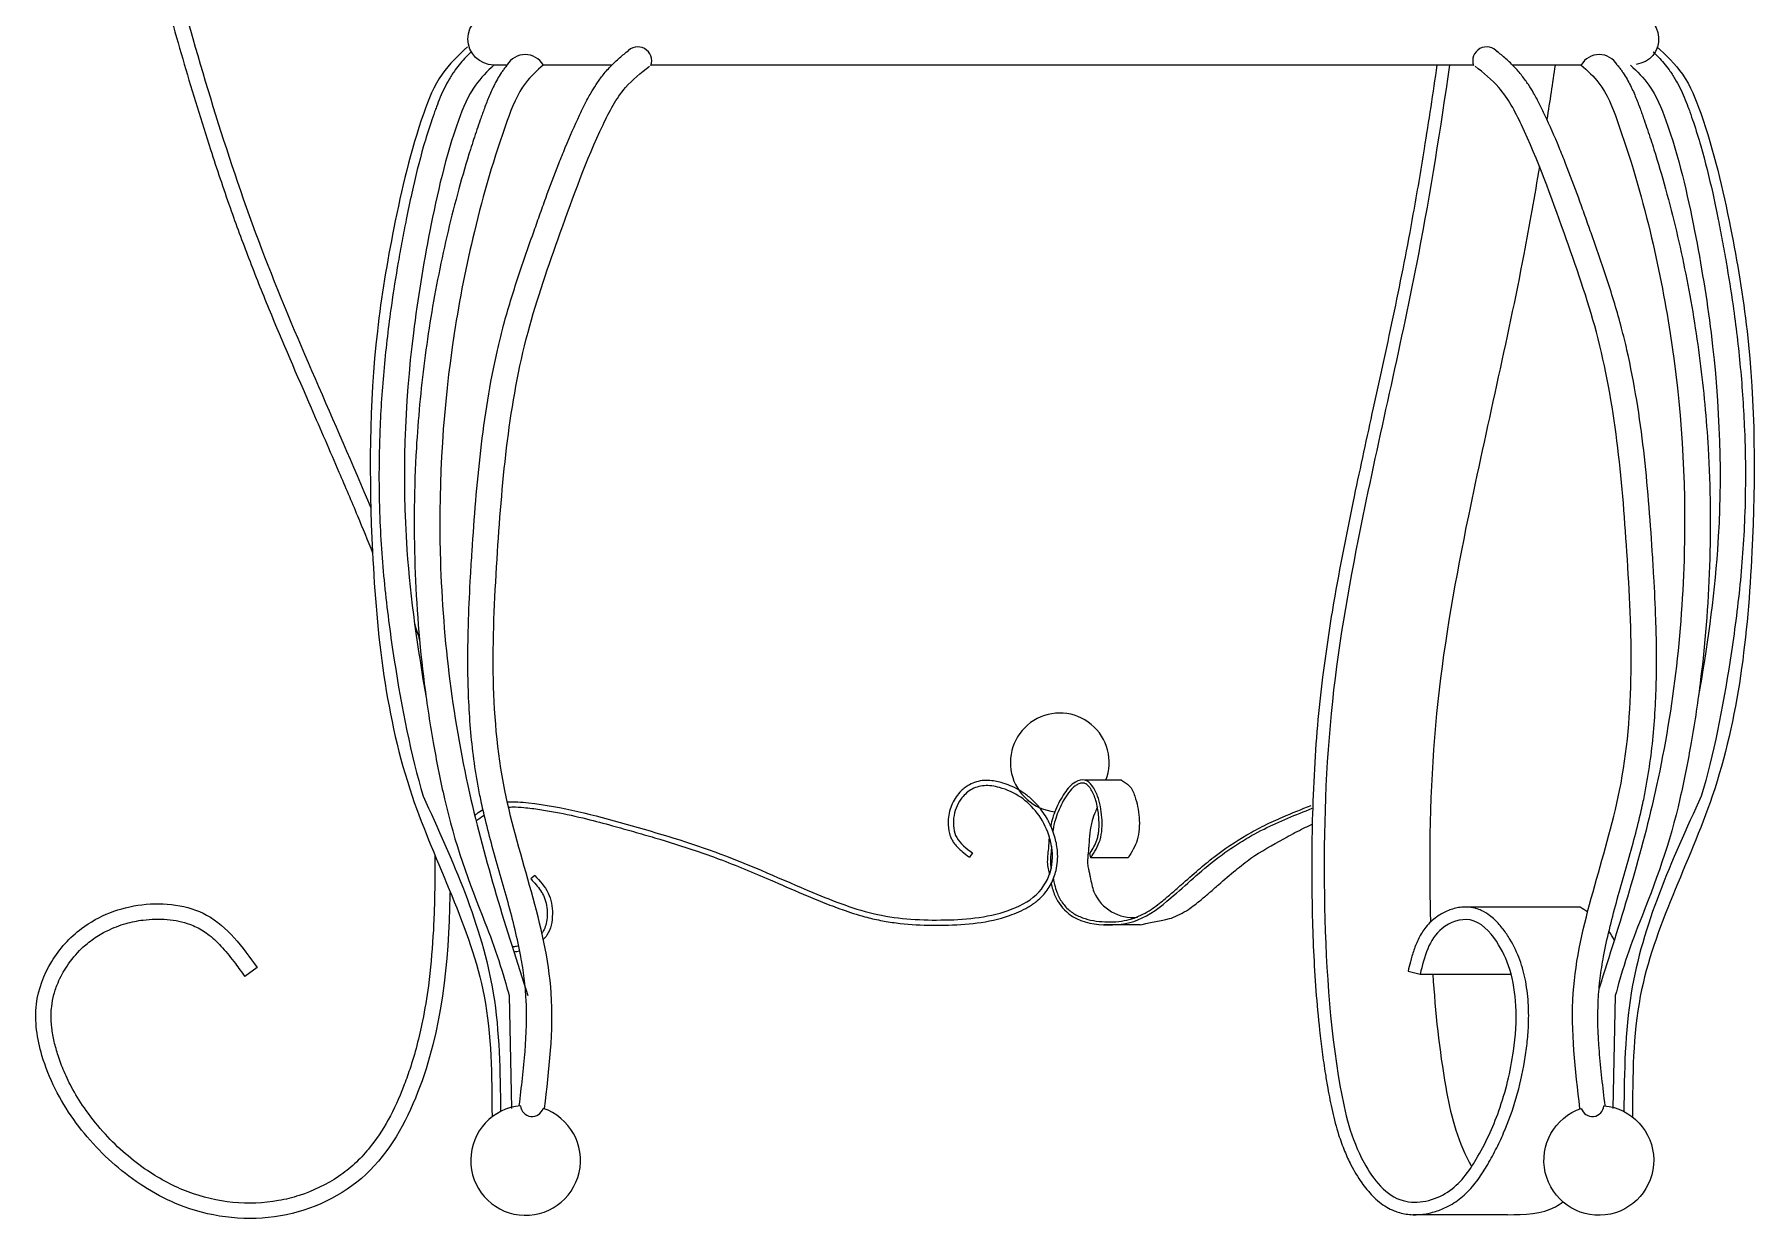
# Model space of a CAD drawing. Extents: x -42728 to 99010, y -18674 to 47645.
# Drawn here: x 85907 to 86471, y 32831 to 33220 of the extents above; entities that cross this region are included whole.
import ezdxf

# ---------------------------------------------------------------- set-up
doc = ezdxf.new("R2010")
doc.units = 0
doc.header["$LTSCALE"] = 100
doc.header["$MEASUREMENT"] = 0
doc.layers.get('0').update_dxf_attribs({"linetype": 'CONTINUOUS'})

# ---------------------------------------------------------------- blocks, each defined once
blk = doc.blocks.new('A$C4C541318')
for p, q in [((12599.51, 394.75), (12587.51, 394.75)), ((12550.71, 370.95), (12549.71, 369.56)), ((12589.51, 369.35), (12589.17, 370.7)), ((12601.71, 369.35), (12589.51, 369.35)), ((12407.11, 363.55), (12405.85, 362.39)), ((12750.01, 353.15), (12711.96, 353.15)), ((12605.71, 347.35), (12593.71, 347.35)), ((12316.11, 333.35), (12312.03, 330.4)), ((12693.52, 332.12), (12697.51, 331.15)), ((12697.51, 331.15), (12727.37, 331.15)), ((12398.71, 324.15), (12399.51, 287.15)), ((12761.51, 324.15), (12760.71, 287.15)), ((12726.11, 252.35), (12695.25, 252.35))]:
    blk.add_line(p, q)
for points in [[(12398.06, 629.15), (12393.71, 629.15, -1), (12393.71, 646.15), (12438.9, 646.15)], [(12721.32, 646.15), (12767.31, 646.15, -0.942246), (12768.31, 629.35)]]:
    blk.add_lwpolyline(points, format="xyb")
for points in [[(12432.44, 629.15), (12409.91, 629.15)], [(12714.94, 629.15), (12445.27, 629.15)], [(12750.31, 629.15), (12727.77, 629.15)]]:
    blk.add_lwpolyline(points)
for centre, radius, start, end in [((12403.98, 625.74), 6.84, 29.9369, 150.0631), ((12440.9, 630.51), 4.58, 340.1484, 141.6193), ((12719.32, 630.51), 4.58, 38.3807, 199.8516), ((12756.23, 625.74), 6.84, 29.9369, 150.0631), ((12603.24, 363.62), 13.86, 203.2415, 276.4951), ((12406.26, 288.33), 3.8, 183.8142, 342.6863), ((12753.96, 288.33), 3.8, 197.3137, 356.1858)]:
    blk.add_arc(centre, radius, start, end)
for centre, major_axis, start_param, end_param in [((12579.31, 400.55), (0, -16.2), 1.204645, 6.18365), ((12404.11, 270.15), (-18, 0), 4.803877, 10.668475)]:
    blk.add_ellipse(centre, major_axis=major_axis, ratio=1, start_param=start_param, end_param=end_param)
at = {"extrusion": (0, 0, -1)}
blk.add_ellipse((12756.11, 270.15), major_axis=(18, 0), ratio=1, start_param=4.803877, end_param=10.668475, dxfattribs=at)
for points, knots in [([(12333.3, 741.04), (12333.76, 740.62), (12334.22, 740.2), (12335.62, 738.93), (12336.56, 738.07), (12339.43, 735.58), (12341.41, 733.96), (12344.56, 731.78), (12345.59, 731.12), (12347.44, 730.06), (12348.24, 729.64), (12350.73, 728.45), (12352.44, 727.79), (12355.92, 726.72), (12357.69, 726.31), (12361.23, 725.71), (12363.01, 725.51), (12365.94, 725.34), (12367.09, 725.31), (12369.19, 725.31), (12370.16, 725.34), (12372.1, 725.44), (12373.08, 725.52), (12376.01, 725.85), (12377.96, 726.2), (12381.83, 727.22), (12383.74, 727.89), (12386.58, 729.27), (12387.56, 729.82), (12389.37, 731), (12390.19, 731.61), (12391.74, 732.9), (12392.48, 733.59), (12394.94, 736.13), (12396.45, 738.16), (12399.05, 742.42), (12400.15, 744.66), (12401.67, 748.48), (12402.21, 750.03), (12403.13, 753.18), (12403.51, 754.77), (12404.4, 759.59), (12404.66, 762.85), (12404.48, 767.45), (12404.36, 768.79), (12403.97, 771.54), (12403.7, 772.93), (12403.01, 775.66), (12402.6, 777), (12401.19, 780.96), (12400.01, 783.5), (12397.57, 787.87), (12396.37, 789.74), (12393.81, 793.31), (12392.43, 795.01), (12388.08, 799.89), (12384.87, 802.82), (12378, 808.06), (12374.35, 810.38), (12367.16, 814.18), (12363.65, 815.74), (12356.47, 818.38), (12352.8, 819.46), (12344.47, 821.29), (12339.77, 821.91), (12327.7, 822.43), (12320.25, 821.75), (12308.24, 818.85), (12303.53, 817.23), (12294.61, 813.04), (12290.4, 810.48), (12282.63, 804.47), (12279.08, 801.01), (12272.88, 793.25), (12270.23, 788.95), (12267.35, 782.46), (12266.61, 780.5), (12265.37, 776.52), (12264.88, 774.5), (12264.16, 770.42), (12263.94, 768.38), (12263.56, 761.91), (12263.8, 757.54), (12264.43, 751.16), (12264.68, 749.08), (12265.21, 744.98), (12265.49, 742.93), (12266.37, 736.81), (12267.01, 732.75), (12269.09, 720.64), (12270.68, 712.64), (12275.89, 688.81), (12279.97, 673.16), (12286.79, 648.18), (12289.42, 638.8), (12294.91, 620.07), (12297.77, 610.72), (12302.85, 595.06), (12304.98, 588.72), (12309.18, 576.83), (12311.22, 571.27), (12315.46, 560.22), (12317.65, 554.74), (12324.38, 538.37), (12329.06, 527.57), (12336.82, 509.77), (12339.88, 502.76), (12344.95, 490.97), (12346.98, 486.2), (12350.66, 477.38), (12352.31, 473.33), (12353.92, 469.27)], [0, 0, 0, 0, 1.819156, 1.819156, 5.457468, 5.457468, 12.543558, 12.543558, 15.818567, 15.818567, 18.211529, 18.211529, 22.997454, 22.997454, 27.783379, 27.783379, 32.498644, 32.498644, 35.539373, 35.539373, 38.084989, 38.084989, 40.630605, 40.630605, 45.721837, 45.721837, 50.813069, 50.813069, 53.587376, 53.587376, 56.090177, 56.090177, 58.592978, 58.592978, 64.944679, 64.944679, 71.296379, 71.296379, 75.600793, 75.600793, 79.905207, 79.905207, 88.514035, 88.514035, 92.06411, 92.06411, 95.785299, 95.785299, 99.506487, 99.506487, 106.948864, 106.948864, 112.916066, 112.916066, 118.883269, 118.883269, 130.817673, 130.817673, 142.752077, 142.752077, 153.446292, 153.446292, 164.140506, 164.140506, 177.343289, 177.343289, 197.862255, 197.862255, 211.571958, 211.571958, 225.081535, 225.081535, 238.591112, 238.591112, 252.100689, 252.100689, 257.743039, 257.743039, 263.328872, 263.328872, 268.914706, 268.914706, 281.183743, 281.183743, 287.238881, 287.238881, 293.29402, 293.29402, 305.404298, 305.404298, 329.624853, 329.624853, 378.065963, 378.065963, 407.190567, 407.190567, 436.315171, 436.315171, 456.258996, 456.258996, 473.887545, 473.887545, 491.516095, 491.516095, 526.773194, 526.773194, 549.735173, 549.735173, 565.289342, 565.289342, 578.429248, 578.429248, 578.429248, 578.429248]), ([(12336.71, 744.75), (12341.3, 740.54), (12350.35, 732.25), (12368.62, 729.31), (12387.92, 732.76), (12398.49, 750.4), (12400.93, 770.36), (12390.03, 793.66), (12365.33, 812.14), (12330.62, 819.86), (12299.17, 812.21), (12277.86, 794.13), (12267.33, 771.84), (12271.96, 724.57), (12288.82, 657.32), (12315.32, 568.2), (12341.47, 512.48), (12353.35, 484)], [0, 0, 0, 0, 18.280044, 36.009116, 53.762989, 73.293478, 92.597363, 112.398373, 147.256371, 181.228124, 216.348489, 239.885693, 263.157994, 286.961355, 379.657202, 472.385623, 564.589831, 564.589831, 564.589831, 564.589831]), ([(12386.28, 633.51), (12385.71, 632.94), (12385.12, 632.34), (12383.96, 631.1), (12383.39, 630.47), (12382.22, 629.08), (12381.62, 628.34), (12380.69, 627.06), (12380.36, 626.58), (12379.72, 625.61), (12379.42, 625.12), (12378.55, 623.66), (12378.03, 622.68), (12376.5, 619.59), (12375.65, 617.5), (12374.68, 614.91), (12374.48, 614.34), (12373.87, 612.64), (12373.48, 611.51), (12372.23, 607.79), (12371.43, 605.21), (12369.19, 597.46), (12367.92, 592.29), (12366.14, 584.26), (12365.54, 581.38), (12364.5, 576.18), (12364.05, 573.85), (12363.18, 569.18), (12362.75, 566.84), (12361.54, 559.8), (12360.78, 555.09), (12359.14, 543.6), (12358.34, 536.81), (12357.07, 523.18), (12356.61, 516.35), (12355.96, 499.99), (12355.93, 490.47), (12356.44, 477.01), (12356.66, 473.07), (12357.22, 465.2), (12357.58, 461.28), (12358.8, 449.55), (12359.85, 441.78), (12363.48, 418.4), (12366.52, 402.92), (12370.51, 389.55)], [2.134245, 2.134245, 2.134245, 2.134245, 4.382652, 4.382652, 6.545681, 6.545681, 8.81281, 8.81281, 10.167459, 10.167459, 11.522109, 11.522109, 14.231409, 14.231409, 20.095895, 20.095895, 21.790913, 21.790913, 25.180951, 25.180951, 32.909144, 32.909144, 48.365528, 48.365528, 57.026676, 57.026676, 64.057741, 64.057741, 71.088806, 71.088806, 85.150936, 85.150936, 105.207201, 105.207201, 125.263466, 125.263466, 153.124942, 153.124942, 164.683613, 164.683613, 176.242284, 176.242284, 199.359625, 199.359625, 246.223549, 246.223549, 246.223549, 246.223549]), ([(12402.04, 288.14), (12402.77, 294.18), (12403.48, 300.1), (12404.38, 311.67), (12404.57, 317.3), (12404.24, 323.95), (12404.16, 325.12), (12403.95, 327.47), (12403.82, 328.66), (12403.38, 332.21), (12403, 334.59), (12401.48, 342.79), (12400, 348.68), (12396.71, 360.68), (12394.91, 366.78), (12392.41, 375.92), (12391.64, 378.84), (12390.43, 383.8), (12389.97, 385.8), (12389.18, 389.49), (12388.85, 391.17), (12388.24, 394.51), (12387.96, 396.19), (12387.19, 401.21), (12386.76, 404.56), (12385.74, 414.61), (12385.38, 421.31), (12385.11, 434.48), (12385.2, 440.94), (12385.57, 452.12), (12385.8, 456.84), (12386.23, 464.3), (12386.4, 467.05), (12386.94, 475.27), (12387.33, 480.76), (12388.24, 491.77), (12388.77, 497.27), (12390.68, 513.78), (12392.4, 524.78), (12395.44, 538.11), (12396.03, 540.52), (12397.36, 545.6), (12398.12, 548.26), (12399.7, 553.54), (12400.52, 556.16), (12403.07, 563.95), (12404.87, 569.07), (12407.34, 576.02), (12408.01, 577.9), (12409.36, 581.68), (12410.03, 583.57), (12412.1, 589.25), (12413.52, 593.06), (12415.71, 598.63), (12416.42, 600.4), (12418.61, 605.7), (12420.16, 609.23), (12422.09, 613.34), (12422.37, 613.93), (12422.94, 615.11), (12423.24, 615.7), (12424.15, 617.51), (12424.8, 618.73), (12426.05, 620.88), (12426.62, 621.81), (12427.88, 623.71), (12428.58, 624.69), (12429.72, 626.15), (12430.13, 626.64), (12431.03, 627.67), (12431.51, 628.2), (12432.49, 629.21), (12432.99, 629.7), (12434.47, 631.09), (12435.46, 631.95), (12436.9, 633.15), (12437.36, 633.53), (12437.82, 633.9)], [0, 0, 0, 0, 18.036049, 18.036049, 36.072098, 36.072098, 39.974314, 39.974314, 43.876529, 43.876529, 51.68096, 51.68096, 70.567264, 70.567264, 89.453569, 89.453569, 98.239157, 98.239157, 104.154642, 104.154642, 109.017234, 109.017234, 113.879826, 113.879826, 123.60501, 123.60501, 143.055379, 143.055379, 161.908385, 161.908385, 175.78605, 175.78605, 183.914741, 183.914741, 200.172125, 200.172125, 216.429508, 216.429508, 248.944275, 248.944275, 256.141443, 256.141443, 264.15739, 264.15739, 272.173337, 272.173337, 288.205231, 288.205231, 294.203956, 294.203956, 300.202681, 300.202681, 312.200132, 312.200132, 317.763029, 317.763029, 328.888824, 328.888824, 330.717317, 330.717317, 332.545809, 332.545809, 336.202794, 336.202794, 338.95961, 338.95961, 341.901563, 341.901563, 343.409745, 343.409745, 345.116564, 345.116564, 346.823382, 346.823382, 350.23702, 350.23702, 351.91034, 351.91034, 351.91034, 351.91034]), ([(12758.17, 288.14), (12757.45, 294.18), (12756.74, 300.1), (12755.83, 311.67), (12755.64, 317.3), (12755.98, 323.95), (12756.06, 325.12), (12756.27, 327.47), (12756.39, 328.66), (12756.84, 332.21), (12757.21, 334.59), (12758.74, 342.79), (12760.22, 348.68), (12763.5, 360.68), (12765.31, 366.78), (12767.81, 375.92), (12768.58, 378.84), (12769.79, 383.8), (12770.25, 385.8), (12771.03, 389.49), (12771.36, 391.17), (12771.97, 394.51), (12772.25, 396.19), (12773.03, 401.21), (12773.45, 404.56), (12774.48, 414.61), (12774.84, 421.31), (12775.1, 434.48), (12775.02, 440.94), (12774.64, 452.12), (12774.41, 456.84), (12773.98, 464.3), (12773.81, 467.05), (12773.28, 475.27), (12772.89, 480.76), (12771.97, 491.77), (12771.45, 497.27), (12769.53, 513.78), (12767.82, 524.78), (12764.78, 538.11), (12764.19, 540.52), (12762.85, 545.6), (12762.1, 548.26), (12760.52, 553.54), (12759.69, 556.16), (12757.14, 563.95), (12755.35, 569.07), (12752.88, 576.02), (12752.21, 577.9), (12750.86, 581.68), (12750.18, 583.57), (12748.11, 589.25), (12746.7, 593.06), (12744.51, 598.63), (12743.8, 600.4), (12741.61, 605.7), (12740.06, 609.23), (12738.12, 613.34), (12737.84, 613.93), (12737.27, 615.11), (12736.98, 615.7), (12736.06, 617.51), (12735.41, 618.73), (12734.17, 620.88), (12733.6, 621.81), (12732.34, 623.71), (12731.64, 624.69), (12730.49, 626.15), (12730.09, 626.64), (12729.19, 627.67), (12728.7, 628.2), (12727.72, 629.21), (12727.23, 629.7), (12725.75, 631.09), (12724.76, 631.95), (12723.32, 633.15), (12722.85, 633.53), (12722.39, 633.9)], [0, 0, 0, 0, 18.036049, 18.036049, 36.072098, 36.072098, 39.974314, 39.974314, 43.876529, 43.876529, 51.68096, 51.68096, 70.567264, 70.567264, 89.453569, 89.453569, 98.239157, 98.239157, 104.154642, 104.154642, 109.017234, 109.017234, 113.879826, 113.879826, 123.60501, 123.60501, 143.055379, 143.055379, 161.908385, 161.908385, 175.78605, 175.78605, 183.914741, 183.914741, 200.172125, 200.172125, 216.429508, 216.429508, 248.944275, 248.944275, 256.141443, 256.141443, 264.15739, 264.15739, 272.173337, 272.173337, 288.205231, 288.205231, 294.203956, 294.203956, 300.202681, 300.202681, 312.200132, 312.200132, 317.763029, 317.763029, 328.888824, 328.888824, 330.717317, 330.717317, 332.545809, 332.545809, 336.202794, 336.202794, 338.95961, 338.95961, 341.901563, 341.901563, 343.409745, 343.409745, 345.116564, 345.116564, 346.823382, 346.823382, 350.23702, 350.23702, 351.91034, 351.91034, 351.91034, 351.91034]), ([(12773.93, 633.51), (12774.5, 632.94), (12775.09, 632.34), (12776.25, 631.1), (12776.83, 630.47), (12778, 629.08), (12778.6, 628.34), (12779.52, 627.06), (12779.86, 626.58), (12780.49, 625.61), (12780.79, 625.12), (12781.66, 623.66), (12782.19, 622.68), (12783.71, 619.59), (12784.56, 617.5), (12785.53, 614.91), (12785.74, 614.34), (12786.35, 612.64), (12786.74, 611.51), (12787.98, 607.79), (12788.78, 605.21), (12791.02, 597.46), (12792.3, 592.29), (12794.08, 584.26), (12794.68, 581.38), (12795.72, 576.18), (12796.17, 573.85), (12797.04, 569.18), (12797.46, 566.84), (12798.68, 559.8), (12799.43, 555.09), (12801.07, 543.6), (12801.88, 536.81), (12803.14, 523.18), (12803.6, 516.35), (12804.26, 499.99), (12804.28, 490.47), (12803.78, 477.01), (12803.56, 473.07), (12802.99, 465.2), (12802.64, 461.28), (12801.41, 449.55), (12800.36, 441.78), (12796.74, 418.4), (12793.7, 402.92), (12789.71, 389.55)], [2.134245, 2.134245, 2.134245, 2.134245, 4.382652, 4.382652, 6.545681, 6.545681, 8.81281, 8.81281, 10.167459, 10.167459, 11.522109, 11.522109, 14.231409, 14.231409, 20.095895, 20.095895, 21.790913, 21.790913, 25.180951, 25.180951, 32.909144, 32.909144, 48.365528, 48.365528, 57.026676, 57.026676, 64.057741, 64.057741, 71.088806, 71.088806, 85.150936, 85.150936, 105.207201, 105.207201, 125.263466, 125.263466, 153.124942, 153.124942, 164.683613, 164.683613, 176.242284, 176.242284, 199.359625, 199.359625, 246.223549, 246.223549, 246.223549, 246.223549]), ([(12393.71, 629.15), (12391.57, 627.05), (12386.35, 621.91), (12378.81, 603.26), (12372.6, 576.01), (12364.8, 529.15), (12362.95, 477.49), (12368.69, 437.94), (12371.5, 421.9)], [0, 0, 0, 0, 8.919641, 21.800635, 59.20117, 93.034881, 164.165887, 212.968827, 212.968827, 212.968827, 212.968827]), ([(12398.06, 629.15), (12397.9, 628.96), (12397.74, 628.77), (12397.33, 628.24), (12397.08, 627.9), (12396.59, 627.23), (12396.35, 626.89), (12395.68, 625.87), (12395.25, 625.18), (12394.07, 623.13), (12393.4, 621.76), (12392.19, 619.07), (12391.66, 617.75), (12390.91, 615.78), (12390.66, 615.1), (12390.23, 613.89), (12390.03, 613.35), (12389.65, 612.28), (12389.46, 611.74), (12388.9, 610.12), (12388.53, 609.04), (12387.43, 605.81), (12386.73, 603.65), (12384.69, 597.19), (12383.42, 592.88), (12380.96, 583.94), (12379.79, 579.32), (12377.59, 570.02), (12376.57, 565.34), (12373.74, 551.23), (12372.17, 541.73), (12369.73, 522.68), (12368.84, 513.12), (12367.54, 490.69), (12367.39, 477.8), (12368.26, 452.05), (12369.28, 439.18), (12371.78, 419.53), (12372.82, 412.69), (12375.08, 400.1), (12376.23, 394.35), (12380.68, 374.57), (12385.64, 360.84), (12394.03, 340.13), (12396.99, 330.76), (12398.71, 324.15)], [7.549208, 7.549208, 7.549208, 7.549208, 8.109901, 8.109901, 9.043147, 9.043147, 9.976394, 9.976394, 11.842887, 11.842887, 15.575872, 15.575872, 19.308858, 19.308858, 21.305844, 21.305844, 22.956208, 22.956208, 24.606573, 24.606573, 27.907301, 27.907301, 34.508758, 34.508758, 47.711672, 47.711672, 61.801583, 61.801583, 75.891494, 75.891494, 104.071316, 104.071316, 132.251137, 132.251137, 170.056599, 170.056599, 207.86206, 207.86206, 228.165333, 228.165333, 245.378814, 245.378814, 287.718499, 287.718499, 314.395399, 314.395399, 314.395399, 314.395399]), ([(12703, 629.15), (12701.66, 619.99), (12700.28, 610.83), (12697.65, 594.52), (12696.44, 587.36), (12694.2, 574.9), (12693.21, 569.6), (12691.14, 559.02), (12690.06, 553.74), (12686.75, 537.88), (12684.43, 527.32), (12679.99, 507.11), (12677.88, 497.46), (12673.43, 476.22), (12671.12, 464.6), (12667.75, 444.82), (12666.52, 436.7), (12664.85, 423.26), (12664.28, 417.96), (12663.35, 407.35), (12662.98, 402.04), (12662.13, 384.83), (12661.9, 374.18), (12661.95, 360.42), (12662, 356.09), (12662.2, 347.42), (12662.34, 343.08), (12662.93, 330.07), (12663.56, 321.4), (12664.77, 310.43), (12665.05, 308.08), (12665.69, 303.29), (12666.05, 300.84), (12666.68, 296.85), (12666.94, 295.31), (12667.65, 291.26), (12668.13, 288.73), (12669.28, 283.64), (12669.95, 281.08), (12671.35, 276.73), (12672, 274.93), (12673.36, 271.65), (12674.05, 270.16), (12675.32, 267.7), (12675.87, 266.71), (12677.04, 264.75), (12677.66, 263.77), (12679.41, 261.28), (12680.62, 259.79), (12683.33, 257.07), (12684.84, 255.84), (12687.3, 254.38), (12688.1, 253.98), (12689.52, 253.4), (12690.13, 253.19), (12692.19, 252.61), (12693.65, 252.4), (12696.56, 252.31), (12698.01, 252.42), (12700.86, 252.91), (12702.25, 253.28), (12704.91, 254.24), (12706.16, 254.81), (12708.2, 255.94), (12709, 256.46), (12710.52, 257.56), (12711.24, 258.14), (12713.48, 260.16), (12714.84, 261.72), (12717.24, 264.91), (12718.3, 266.55), (12719.8, 269.07), (12720.32, 269.96), (12721.31, 271.76), (12721.8, 272.67), (12723.2, 275.41), (12724.07, 277.26), (12726.5, 282.89), (12727.87, 286.74), (12730.15, 294.58), (12731.06, 298.57), (12732.06, 304.51), (12732.34, 306.44), (12732.77, 310.33), (12732.93, 312.29), (12733.12, 316.47), (12733.12, 318.71), (12732.88, 323.54), (12732.59, 326.15), (12731.66, 331.14), (12731.04, 333.52), (12729.35, 338.16), (12728.29, 340.42), (12726.62, 343.17), (12726.27, 343.71), (12725.18, 345.33), (12724.36, 346.43), (12722.51, 348.53), (12721.47, 349.54), (12719.46, 351.05), (12718.56, 351.61), (12717, 352.32), (12716.41, 352.54), (12715.42, 352.83), (12715.04, 352.92), (12713.88, 353.13), (12713.1, 353.19), (12711.58, 353.18), (12710.84, 353.11), (12708.78, 352.76), (12707.5, 352.37), (12705.1, 351.33), (12703.97, 350.69), (12702.25, 349.46), (12701.61, 348.94), (12700.44, 347.83), (12699.91, 347.24), (12698.47, 345.46), (12697.69, 344.21), (12696.4, 341.67), (12695.88, 340.37), (12694.99, 337.77), (12694.62, 336.47), (12694.01, 334.15), (12693.76, 333.12), (12693.52, 332.12)], [356.339404, 356.339404, 356.339404, 356.339404, 384.16656, 384.16656, 406.024292, 406.024292, 422.269318, 422.269318, 438.514344, 438.514344, 471.004396, 471.004396, 500.579079, 500.579079, 535.906116, 535.906116, 560.346849, 560.346849, 576.204116, 576.204116, 592.061383, 592.061383, 623.775918, 623.775918, 636.628125, 636.628125, 649.480332, 649.480332, 675.184746, 675.184746, 682.210895, 682.210895, 689.567388, 689.567388, 694.22617, 694.22617, 701.845348, 701.845348, 709.464526, 709.464526, 714.807957, 714.807957, 719.257426, 719.257426, 722.219646, 722.219646, 725.181866, 725.181866, 729.947876, 729.947876, 734.713886, 734.713886, 736.844629, 736.844629, 738.345919, 738.345919, 741.781205, 741.781205, 745.21649, 745.21649, 748.651775, 748.651775, 751.958252, 751.958252, 754.260334, 754.260334, 756.562416, 756.562416, 761.911669, 761.911669, 767.260922, 767.260922, 770.196684, 770.196684, 773.132446, 773.132446, 779.00397, 779.00397, 790.747018, 790.747018, 802.490067, 802.490067, 808.105235, 808.105235, 813.720403, 813.720403, 820.01445, 820.01445, 827.251214, 827.251214, 833.985383, 833.985383, 840.719553, 840.719553, 842.385276, 842.385276, 845.716723, 845.716723, 849.048169, 849.048169, 851.358769, 851.358769, 852.676203, 852.676203, 853.46387, 853.46387, 855.039205, 855.039205, 856.61454, 856.61454, 859.486055, 859.486055, 862.357569, 862.357569, 864.209902, 864.209902, 866.062235, 866.062235, 869.643278, 869.643278, 873.224321, 873.224321, 876.805364, 876.805364, 879.725225, 879.725225, 879.725225, 879.725225]), ([(12707.14, 629.15), (12704.14, 608.42), (12696.27, 558.81), (12679.81, 490.05), (12667.1, 420.08), (12665.15, 357.34), (12668.18, 305.96), (12676.02, 271.66), (12689.8, 254.05), (12707.69, 258.27), (12716.89, 271.27), (12724.19, 286.98), (12728.33, 304.13), (12729.44, 319.84), (12727.59, 332.35), (12722.98, 342.28), (12714.95, 351.03), (12701.09, 345.92), (12698.9, 336.88), (12697.51, 331.15)], [355.74332, 355.74332, 355.74332, 355.74332, 418.573508, 506.282573, 567.899454, 631.352744, 694.566983, 720.564675, 738.38601, 753.252079, 767.5699, 785.016963, 805.19616, 820.017766, 832.183291, 842.38133, 853.470063, 863.086715, 879.725225, 879.725225, 879.725225, 879.725225]), ([(12750.31, 629.15), (12752.37, 627.28), (12757.86, 622.32), (12765.19, 603.2), (12773.09, 576.01), (12782.46, 528.78), (12786.35, 466.85), (12777.64, 394.17), (12762.95, 347.74), (12756.19, 326.59)], [0, 0, 0, 0, 8.273452, 21.958845, 59.927253, 93.973105, 165.920307, 245.302925, 311.837004, 311.837004, 311.837004, 311.837004]), ([(12762.16, 629.15), (12762.31, 628.96), (12762.47, 628.77), (12762.89, 628.24), (12763.14, 627.9), (12763.63, 627.23), (12763.86, 626.89), (12764.54, 625.87), (12764.96, 625.18), (12766.14, 623.13), (12766.82, 621.76), (12768.02, 619.07), (12768.55, 617.75), (12769.3, 615.78), (12769.55, 615.1), (12769.99, 613.89), (12770.18, 613.35), (12770.56, 612.28), (12770.75, 611.74), (12771.32, 610.12), (12771.69, 609.04), (12772.78, 605.81), (12773.49, 603.65), (12775.53, 597.19), (12776.8, 592.88), (12779.25, 583.94), (12780.43, 579.32), (12782.62, 570.02), (12783.65, 565.34), (12786.48, 551.23), (12788.04, 541.73), (12790.49, 522.68), (12791.38, 513.12), (12792.68, 490.69), (12792.83, 477.8), (12791.96, 452.05), (12790.93, 439.18), (12788.44, 419.53), (12787.39, 412.69), (12785.14, 400.1), (12783.98, 394.35), (12779.54, 374.57), (12774.58, 360.84), (12766.19, 340.13), (12763.23, 330.76), (12761.51, 324.15)], [7.549208, 7.549208, 7.549208, 7.549208, 8.109901, 8.109901, 9.043147, 9.043147, 9.976394, 9.976394, 11.842887, 11.842887, 15.575872, 15.575872, 19.308858, 19.308858, 21.305844, 21.305844, 22.956208, 22.956208, 24.606573, 24.606573, 27.907301, 27.907301, 34.508758, 34.508758, 47.711672, 47.711672, 61.801583, 61.801583, 75.891494, 75.891494, 104.071316, 104.071316, 132.251137, 132.251137, 170.056599, 170.056599, 207.86206, 207.86206, 228.165333, 228.165333, 245.378814, 245.378814, 287.718499, 287.718499, 314.395399, 314.395399, 314.395399, 314.395399]), ([(12766.51, 629.15), (12768.64, 627.05), (12773.87, 621.91), (12781.41, 603.26), (12787.62, 576.01), (12795.42, 529.15), (12797.26, 477.49), (12791.53, 437.94), (12788.71, 421.9)], [0, 0, 0, 0, 8.919641, 21.800635, 59.20117, 93.034881, 164.165887, 212.968827, 212.968827, 212.968827, 212.968827]), ([(12736.62, 595.92), (12735.03, 586.31), (12728.27, 547.92), (12714.41, 490.05), (12701.7, 420.08), (12700.31, 375.45), (12700.81, 351.22), (12700.89, 348.25)], [389.350648, 389.350648, 389.350648, 389.350648, 418.573508, 506.282573, 567.899454, 631.352744, 640.204569, 640.204569, 640.204569, 640.204569]), ([(12398.1, 387.62), (12400.42, 387.8), (12413.82, 386.73), (12437.04, 380.51), (12468.47, 371.26), (12494.97, 359.07), (12519.22, 349.59), (12541.71, 348.41), (12560.21, 350.13), (12573.12, 357.2), (12577.69, 366.88), (12576.38, 376.41), (12572.37, 384.02), (12566.7, 389.57), (12560.45, 392.36), (12554.64, 393.35), (12549.98, 391.9), (12546.14, 388.15), (12543.98, 382.54), (12544.79, 375.2), (12548.67, 372.42), (12550.71, 370.95)], [103.436307, 103.436307, 103.436307, 103.436307, 110.417944, 143.174622, 175.686774, 208.409854, 230.799138, 253.071991, 275.364591, 285.795315, 295.546212, 305.3971, 313.538353, 321.035019, 328.731772, 333.767643, 338.385002, 342.771344, 349.419652, 355.897306, 363.111181, 363.111181, 363.111181, 363.111181]), ([(12398.49, 385.93), (12398.96, 385.96), (12399.44, 385.98), (12401.11, 385.99), (12402.32, 385.91), (12404.41, 385.71), (12405.28, 385.62), (12407.02, 385.4), (12407.88, 385.28), (12410.48, 384.91), (12412.2, 384.62), (12417.34, 383.66), (12420.74, 382.9), (12426.99, 381.35), (12429.83, 380.6), (12434.97, 379.18), (12437.26, 378.54), (12441.85, 377.23), (12444.15, 376.57), (12451, 374.54), (12455.55, 373.13), (12462.59, 370.74), (12465.13, 369.84), (12473.25, 366.8), (12478.78, 364.47), (12487.92, 360.53), (12491.54, 358.96), (12497.28, 356.53), (12499.38, 355.64), (12503.64, 353.93), (12505.79, 353.1), (12510.4, 351.47), (12512.87, 350.67), (12517.06, 349.54), (12518.76, 349.14), (12522.19, 348.47), (12523.92, 348.2), (12529.12, 347.54), (12532.62, 347.31), (12537.9, 347.2), (12539.69, 347.2), (12545.06, 347.3), (12548.66, 347.49), (12555.82, 348.43), (12559.37, 349.19), (12563.87, 350.77), (12564.89, 351.17), (12566.91, 352.07), (12567.91, 352.57), (12569.89, 353.72), (12570.86, 354.38), (12572.43, 355.66), (12573.06, 356.24), (12574.73, 358.03), (12575.65, 359.34), (12577.14, 362.15), (12577.72, 363.65), (12578.34, 366.19), (12578.5, 367.21), (12578.65, 369.25), (12578.65, 370.26), (12578.46, 372.81), (12578.19, 374.33), (12577.31, 377.53), (12576.67, 379.19), (12575.09, 382.36), (12574.15, 383.86), (12572.05, 386.56), (12570.92, 387.77), (12568.77, 389.64), (12567.82, 390.36), (12565.81, 391.64), (12564.76, 392.2), (12562.83, 393.05), (12561.97, 393.38), (12560.44, 393.87), (12559.79, 394.06), (12558.44, 394.37), (12557.75, 394.51), (12556.2, 394.69), (12555.33, 394.73), (12552.79, 394.54), (12551.14, 394.07), (12549.18, 393), (12548.71, 392.7), (12547.82, 392.04), (12547.41, 391.68), (12546.39, 390.68), (12545.83, 390), (12544.84, 388.58), (12544.42, 387.82), (12543.34, 385.46), (12542.9, 383.76), (12542.65, 380.73), (12542.7, 379.42), (12543.07, 377.53), (12543.24, 376.92), (12543.63, 375.89), (12543.82, 375.47), (12544.27, 374.67), (12544.51, 374.29), (12545.51, 372.95), (12546.37, 372.14), (12548.07, 370.74), (12548.9, 370.14), (12549.71, 369.56)], [103.706036, 103.706036, 103.706036, 103.706036, 105.258614, 105.258614, 109.022068, 109.022068, 111.665241, 111.665241, 114.308414, 114.308414, 119.59476, 119.59476, 130.167452, 130.167452, 139.041926, 139.041926, 146.205407, 146.205407, 153.368888, 153.368888, 167.695849, 167.695849, 175.840187, 175.840187, 193.953593, 193.953593, 205.748151, 205.748151, 212.545128, 212.545128, 219.342106, 219.342106, 226.98694, 226.98694, 232.129214, 232.129214, 237.271489, 237.271489, 247.556038, 247.556038, 252.815955, 252.815955, 263.335789, 263.335789, 273.855623, 273.855623, 276.967638, 276.967638, 280.079652, 280.079652, 283.310469, 283.310469, 285.638148, 285.638148, 289.90846, 289.90846, 294.178772, 294.178772, 296.948002, 296.948002, 299.717233, 299.717233, 303.950136, 303.950136, 308.90624, 308.90624, 313.862343, 313.862343, 318.46116, 318.46116, 321.767036, 321.767036, 325.072912, 325.072912, 327.638107, 327.638107, 329.535322, 329.535322, 331.432537, 331.432537, 333.702685, 333.702685, 337.96002, 337.96002, 339.367156, 339.367156, 340.774293, 340.774293, 343.056801, 343.056801, 345.33931, 345.33931, 349.904326, 349.904326, 353.191063, 353.191063, 354.805865, 354.805865, 355.963211, 355.963211, 357.120557, 357.120557, 360.263651, 360.263651, 363.111181, 363.111181, 363.111181, 363.111181]), ([(12589.51, 369.35), (12590.68, 371.23), (12593.2, 375.23), (12593.35, 382.5), (12592.29, 388.61), (12590.31, 392.8), (12587.62, 395.3), (12583.61, 394.12), (12580.51, 390.29), (12577.88, 385.34), (12576.67, 381.58), (12576.33, 379.84)], [0, 0, 0, 0, 6.529931, 13.954216, 21.092843, 24.93992, 27.93992, 30.999331, 36.0905, 42.443452, 47.792275, 47.792275, 47.792275, 47.792275]), ([(12589.17, 370.7), (12589.22, 370.77), (12589.26, 370.84), (12589.73, 371.6), (12590.13, 372.28), (12590.86, 373.66), (12591.18, 374.37), (12591.59, 375.54), (12591.72, 376), (12591.93, 376.95), (12592.01, 377.43), (12592.19, 378.91), (12592.22, 379.93), (12592.17, 381.76), (12592.11, 382.55), (12591.95, 384.12), (12591.85, 384.9), (12591.56, 386.49), (12591.37, 387.3), (12590.95, 388.72), (12590.73, 389.34), (12590.24, 390.53), (12589.96, 391.09), (12589.47, 391.87), (12589.3, 392.11), (12588.83, 392.7), (12588.51, 393.04), (12587.97, 393.47), (12587.74, 393.61), (12587.43, 393.74), (12587.34, 393.77), (12587.15, 393.81), (12587.05, 393.82), (12586.62, 393.84), (12586.25, 393.78), (12585.48, 393.53), (12585.08, 393.34), (12584.36, 392.9), (12584.02, 392.65), (12582.98, 391.71), (12582.34, 390.89), (12581.14, 389.11), (12580.59, 388.19), (12579.6, 386.33), (12579.17, 385.39), (12578.38, 383.47), (12578.04, 382.49), (12577.57, 380.84), (12577.41, 380.19), (12577.19, 379.05), (12577.12, 378.57), (12577.05, 378.08)], [0.952545, 0.952545, 0.952545, 0.952545, 1.205529, 1.205529, 3.616587, 3.616587, 6.102351, 6.102351, 7.683262, 7.683262, 9.264172, 9.264172, 12.425992, 12.425992, 14.831385, 14.831385, 17.236778, 17.236778, 19.850206, 19.850206, 21.920867, 21.920867, 23.991528, 23.991528, 24.944936, 24.944936, 26.445636, 26.445636, 27.513831, 27.513831, 27.998891, 27.998891, 28.483951, 28.483951, 29.912666, 29.912666, 31.34138, 31.34138, 32.770095, 32.770095, 36.082683, 36.082683, 39.395271, 39.395271, 42.599489, 42.599489, 45.803708, 45.803708, 47.920815, 47.920815, 49.453308, 49.453308, 49.453308, 49.453308]), ([(12387.43, 383.21), (12387.65, 383.39), (12388.51, 384.08), (12389.43, 384.7), (12390.14, 385.11)], [91.781858, 91.781858, 91.781858, 91.781858, 92.645259, 95.060574, 95.060574, 95.060574, 95.060574]), ([(12576.5, 360.94), (12576.8, 359.58), (12577.81, 355.81), (12582.85, 349.11), (12593.52, 346.68), (12605.85, 348.09), (12617.66, 357.53), (12629.94, 369.14), (12645.72, 379.07), (12656.77, 383.44), (12662.11, 385.55)], [66.845531, 66.845531, 66.845531, 66.845531, 71.019876, 78.580299, 90.535215, 101.848923, 114.828908, 134.547934, 152.970746, 170.171909, 170.171909, 170.171909, 170.171909]), ([(12577.2, 362.46), (12577.34, 361.8), (12577.47, 361.16), (12577.82, 359.68), (12578.05, 358.86), (12578.56, 357.47), (12578.82, 356.89), (12579.41, 355.75), (12579.75, 355.2), (12580.87, 353.62), (12581.75, 352.67), (12583.68, 351.13), (12584.73, 350.52), (12586.98, 349.54), (12588.18, 349.17), (12590.65, 348.64), (12591.91, 348.48), (12594.4, 348.3), (12595.63, 348.28), (12598.05, 348.38), (12599.24, 348.51), (12601.54, 348.93), (12602.65, 349.21), (12604.7, 349.92), (12605.65, 350.33), (12607.5, 351.29), (12608.4, 351.83), (12610.72, 353.37), (12612.1, 354.44), (12614.43, 356.36), (12615.39, 357.19), (12617.29, 358.84), (12618.23, 359.67), (12621.06, 362.16), (12622.93, 363.82), (12626.46, 366.84), (12628.12, 368.21), (12633.25, 372.18), (12636.86, 374.62), (12642.53, 377.91), (12644.46, 378.96), (12648.4, 380.9), (12650.39, 381.81), (12655.49, 384.01), (12658.62, 385.25), (12661.74, 386.48)], [65.500583, 65.500583, 65.500583, 65.500583, 67.508517, 67.508517, 70.187811, 70.187811, 72.224347, 72.224347, 74.260882, 74.260882, 78.333952, 78.333952, 82.237207, 82.237207, 86.140462, 86.140462, 89.945104, 89.945104, 93.632877, 93.632877, 97.320651, 97.320651, 100.922873, 100.922873, 104.208177, 104.208177, 107.493481, 107.493481, 112.75081, 112.75081, 116.504509, 116.504509, 120.258208, 120.258208, 127.765606, 127.765606, 134.207736, 134.207736, 147.091997, 147.091997, 153.602487, 153.602487, 160.112977, 160.112977, 170.171909, 170.171909, 170.171909, 170.171909]), ([(12591.65, 385.97), (12591.41, 385.46), (12591.19, 384.95), (12590.58, 383.47), (12590.24, 382.49), (12589.77, 380.84), (12589.61, 380.19), (12589.22, 378.15), (12589.09, 376.74), (12588.93, 374.61), (12588.89, 373.94), (12588.8, 372.79), (12588.77, 372.32), (12588.67, 371.31), (12588.61, 370.77), (12588.51, 369.72), (12588.46, 369.21), (12588.42, 368.25), (12588.42, 367.8), (12588.47, 367.07), (12588.51, 366.8), (12588.61, 366.22), (12588.67, 365.92), (12588.83, 365.19), (12588.93, 364.75), (12589.12, 363.89), (12589.2, 363.46), (12589.46, 362.18), (12589.63, 361.34), (12590.02, 359.7), (12590.24, 358.91), (12590.51, 358.14)], [40.866995, 40.866995, 40.866995, 40.866995, 42.599489, 42.599489, 45.803708, 45.803708, 47.920815, 47.920815, 52.327738, 52.327738, 54.352018, 54.352018, 55.733722, 55.733722, 57.320583, 57.320583, 58.907445, 58.907445, 60.381623, 60.381623, 61.349349, 61.349349, 62.317075, 62.317075, 63.614935, 63.614935, 64.912796, 64.912796, 67.508517, 67.508517, 70.103577, 70.103577, 70.103577, 70.103577]), ([(12387.89, 381.34), (12388.65, 382.04), (12389.46, 382.67), (12390.4, 383.27), (12390.47, 383.31), (12390.54, 383.36)], [90.863515, 90.863515, 90.863515, 90.863515, 94.224583, 94.224583, 94.488864, 94.488864, 94.488864, 94.488864]), ([(12605.71, 347.35), (12606.46, 347.52), (12615.21, 349.33), (12616.9, 349.92), (12617.85, 350.33), (12619.7, 351.29), (12620.6, 351.83), (12622.92, 353.37), (12624.3, 354.44), (12626.63, 356.36), (12627.59, 357.19), (12629.49, 358.84), (12630.43, 359.67), (12633.26, 362.16), (12635.13, 363.82), (12638.66, 366.59), (12640.32, 367.96), (12645.27, 371.53), (12649.06, 373.37), (12654.73, 376.67), (12656.66, 377.71), (12659.78, 379.25), (12660.94, 379.8), (12662.11, 380.33)], [98.512806, 98.512806, 98.512806, 98.512806, 100.922873, 100.922873, 104.208177, 104.208177, 107.493481, 107.493481, 112.75081, 112.75081, 116.504509, 116.504509, 120.258208, 120.258208, 127.765606, 127.765606, 134.207736, 134.207736, 147.091997, 147.091997, 153.602487, 153.602487, 157.416001, 157.416001, 157.416001, 157.416001]), ([(12575.86, 376.29), (12575.73, 374.79), (12575.57, 371.6), (12574.99, 367.71), (12575.63, 365.12), (12575.84, 364.14), (12575.9, 363.84)], [51.385806, 51.385806, 51.385806, 51.385806, 55.923941, 60.927939, 62.967547, 63.898632, 63.898632, 63.898632, 63.898632]), ([(12576.63, 373.13), (12576.6, 372.71), (12576.56, 372.28), (12576.47, 371.31), (12576.41, 370.77), (12576.31, 369.72), (12576.26, 369.21), (12576.22, 368.25), (12576.22, 367.8), (12576.27, 367.07), (12576.31, 366.8), (12576.39, 366.29), (12576.44, 366.06), (12576.49, 365.83)], [54.474783, 54.474783, 54.474783, 54.474783, 55.733722, 55.733722, 57.320583, 57.320583, 58.907445, 58.907445, 60.381623, 60.381623, 61.349349, 61.349349, 62.082514, 62.082514, 62.082514, 62.082514]), ([(12374.35, 370.25), (12374.39, 366.84), (12374.38, 363.42), (12374.29, 357.26), (12374.22, 354.51), (12374.03, 349.03), (12373.91, 346.3), (12373.41, 338.14), (12372.93, 332.74), (12371.71, 323.52), (12371.08, 319.67), (12369.22, 310.48), (12367.84, 305.17), (12365.48, 298.08), (12364.8, 296.19), (12362.61, 290.58), (12360.95, 286.92), (12357.17, 280.02), (12355.04, 276.79), (12351.21, 272.14), (12349.69, 270.52), (12346.42, 267.54), (12344.66, 266.16), (12338.86, 262.24), (12334.46, 260.12), (12327.64, 257.93), (12325.38, 257.37), (12318.17, 256.07), (12313.12, 255.9), (12303.11, 256.89), (12298.17, 258.05), (12288.8, 261.57), (12284.33, 263.95), (12277.6, 268.48), (12275.18, 270.35), (12270.56, 274.33), (12268.37, 276.45), (12264.04, 281.16), (12261.93, 283.77), (12258.41, 288.73), (12256.95, 291.04), (12254.57, 295.33), (12253.6, 297.3), (12252.01, 301.01), (12251.36, 302.74), (12250.31, 306.01), (12249.88, 307.54), (12249.18, 310.58), (12248.91, 312.1), (12248.56, 315.12), (12248.49, 316.62), (12248.54, 318.93), (12248.59, 319.76), (12248.84, 321.9), (12249.09, 323.22), (12249.8, 325.83), (12250.24, 327.12), (12251.58, 330.28), (12252.57, 332.12), (12255.1, 335.92), (12256.7, 337.83), (12259.73, 340.73), (12261.05, 341.81), (12263.84, 343.76), (12265.32, 344.64), (12268.84, 346.38), (12270.92, 347.18), (12274.9, 348.3), (12276.78, 348.68), (12281.32, 349.26), (12284.01, 349.32), (12289.2, 348.87), (12291.69, 348.35), (12294.72, 347.26), (12295.47, 346.94), (12296.93, 346.24), (12297.64, 345.84), (12299.04, 344.95), (12299.72, 344.46), (12301.89, 342.74), (12303.33, 341.34), (12306.16, 338.2), (12307.54, 336.46), (12309.96, 333.26), (12310.98, 331.84), (12312.03, 330.4)], [681.991409, 681.991409, 681.991409, 681.991409, 692.299329, 692.299329, 700.556787, 700.556787, 708.814245, 708.814245, 725.32916, 725.32916, 737.349276, 737.349276, 754.35028, 754.35028, 760.565049, 760.565049, 772.994586, 772.994586, 785.424123, 785.424123, 792.7977, 792.7977, 800.171276, 800.171276, 815.798478, 815.798478, 823.282299, 823.282299, 839.507955, 839.507955, 855.733612, 855.733612, 871.959268, 871.959268, 881.643705, 881.643705, 891.328142, 891.328142, 901.995095, 901.995095, 910.697938, 910.697938, 917.749068, 917.749068, 923.724157, 923.724157, 928.839459, 928.839459, 933.954761, 933.954761, 939.114457, 939.114457, 942.086814, 942.086814, 946.830277, 946.830277, 951.573741, 951.573741, 958.649786, 958.649786, 967.149401, 967.149401, 973.025575, 973.025575, 978.901749, 978.901749, 986.43124, 986.43124, 992.76607, 992.76607, 1001.47742, 1001.47742, 1010.188771, 1010.188771, 1013.186013, 1013.186013, 1016.307257, 1016.307257, 1019.428501, 1019.428501, 1026.344836, 1026.344836, 1033.26117, 1033.26117, 1038.382739, 1038.382739, 1038.382739, 1038.382739]), ([(12405.85, 362.39), (12406.15, 362.07), (12406.44, 361.76), (12407.29, 360.81), (12407.84, 360.19), (12408.83, 358.92), (12409.28, 358.27), (12409.88, 357.21), (12410.07, 356.81), (12410.41, 355.97), (12410.56, 355.54), (12410.93, 354.19), (12411.09, 353.24), (12411.22, 351.41), (12411.21, 350.53), (12411.08, 348.82), (12410.94, 347.99), (12410.54, 346.58), (12410.31, 345.98), (12409.85, 345.15), (12409.68, 344.87), (12409.48, 344.61)], [0, 0, 0, 0, 1.28158, 1.28158, 3.84474, 3.84474, 6.484399, 6.484399, 8.073308, 8.073308, 9.662217, 9.662217, 12.840036, 12.840036, 15.590301, 15.590301, 18.340566, 18.340566, 20.648639, 20.648639, 21.901645, 21.901645, 21.901645, 21.901645]), ([(12407.11, 363.55), (12408.79, 361.73), (12412.07, 358.17), (12413.35, 350.9), (12412.3, 345.27), (12410.37, 342.97), (12409.93, 342.54)], [0, 0, 0, 0, 7.28011, 14.222732, 21.450456, 23.312533, 23.312533, 23.312533, 23.312533]), ([(12379.33, 358.3), (12379.33, 357.85), (12378.88, 335.4), (12375.77, 302.24), (12354.26, 263.31), (12323.92, 248.95), (12293.91, 252.14), (12271.15, 265.82), (12254.95, 283.02), (12245.11, 302.05), (12242.26, 320.81), (12247.86, 335.79), (12259.49, 348.6), (12277.97, 355.76), (12301.97, 352.87), (12311.23, 340.09), (12316.11, 333.35)], [693.912505, 693.912505, 693.912505, 693.912505, 695.246354, 760.710237, 792.447281, 823.575404, 855.317489, 878.884415, 901.946939, 925.381102, 942.277256, 957.143324, 971.726877, 993.007854, 1014.478765, 1038.382739, 1038.382739, 1038.382739, 1038.382739]), ([(12401.88, 340.39), (12401.64, 340.34), (12401.4, 340.3), (12400.68, 340.19), (12400.2, 340.14), (12399.73, 340.12)], [31.798725, 31.798725, 31.798725, 31.798725, 32.595574, 32.595574, 34.214161, 34.214161, 34.214161, 34.214161]), ([(12701.66, 331.15), (12702.44, 318.68), (12704.67, 297.66), (12709.41, 276.94), (12714.16, 268.53), (12714.4, 268.13)], [657.234974, 657.234974, 657.234974, 657.234974, 694.566983, 720.564675, 721.894431, 721.894431, 721.894431, 721.894431]), ([(12726.11, 252.35), (12731.79, 252.41), (12738.53, 252.48), (12743.53, 255.97), (12744.28, 256.59)], [0, 0, 0, 0, 16.012309, 19.010819, 19.010819, 19.010819, 19.010819])]:
    blk.add_open_spline(points, degree=3, knots=knots)
for points in [[(12385.11, 635.15), (12376.71, 626.15), (12370.71, 613.35), (12360.91, 575.75), (12355.51, 541.95), (12353.91, 469.55), (12366.91, 389.55), (12390.51, 323.95), (12393.11, 284.55)], [(12775.11, 635.15), (12783.51, 626.15), (12789.51, 613.35), (12799.31, 575.75), (12804.71, 541.95), (12806.31, 469.55), (12793.31, 389.55), (12769.71, 323.95), (12767.11, 284.55)], [(12409.91, 629.15), (12404.11, 623.25), (12398.11, 610.95), (12387.31, 574.55), (12380.71, 541.15), (12376.11, 469.35), (12385.71, 390.55), (12404.81, 324.15)], [(12410.31, 287.15), (12412.51, 324.95), (12397.31, 391.35), (12394.91, 469.55), (12404.91, 541.55), (12415.51, 574.15), (12429.51, 609.55), (12436.91, 621.75), (12444.71, 628.75)], [(12749.91, 287.15), (12747.71, 324.95), (12762.91, 391.35), (12765.31, 469.55), (12755.31, 541.55), (12744.71, 574.15), (12730.71, 609.55), (12723.31, 621.75), (12715.51, 628.75)], [(12370.51, 389.55), (12393.51, 324.95), (12395.91, 286.15)], [(12599.51, 394.75), (12602.11, 392.95), (12603.91, 389.55), (12605.31, 382.55), (12604.71, 375.15), (12601.71, 369.35)], [(12789.71, 389.55), (12766.71, 324.95), (12764.31, 286.15)]]:
    blk.add_spline(points, degree=3)
for points in [[(12741.74, 629.15), (12740.88, 623.2), (12739.99, 617.25), (12739.08, 611.31)], [(12367.75, 445.86), (12368.3, 444.16), (12368.83, 442.45), (12369.34, 440.74)], [(12752.42, 351.56), (12751.62, 352.1), (12750.82, 352.62), (12750.01, 353.15)], [(12761.16, 342.27), (12760.65, 343.3), (12760.07, 344.29), (12759.42, 345.22)], [(12402.22, 338.72), (12401.57, 338.58), (12400.91, 338.49), (12400.26, 338.44)]]:
    blk.add_open_spline(points, degree=3)

msp = doc.modelspace()

# ---------------------------------------------------------------- block references
msp.add_blockref('A$C4C541318', (73663.55097, 32580.75773))

doc.saveas('drawing.dxf')
